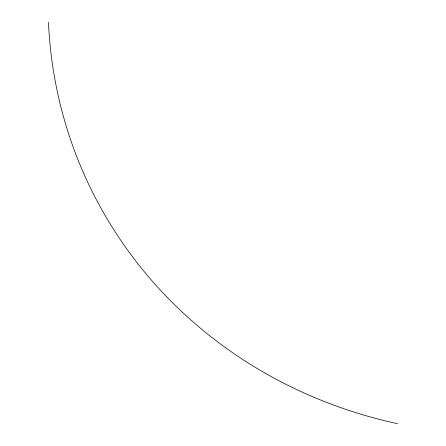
<?xml version="1.0" encoding="UTF-8"?>
<svg xmlns="http://www.w3.org/2000/svg" width="446" height="446" viewBox="0 0 446 446"><rect width="100%" height="100%" fill="white"/><g stroke="black" fill="none" stroke-linecap="round" stroke-linejoin="round"><path stroke-width="0.67" d="M397.542 423.7A482.221 449.585 -22.7 0 1 48.458 22.3"/></g></svg>
